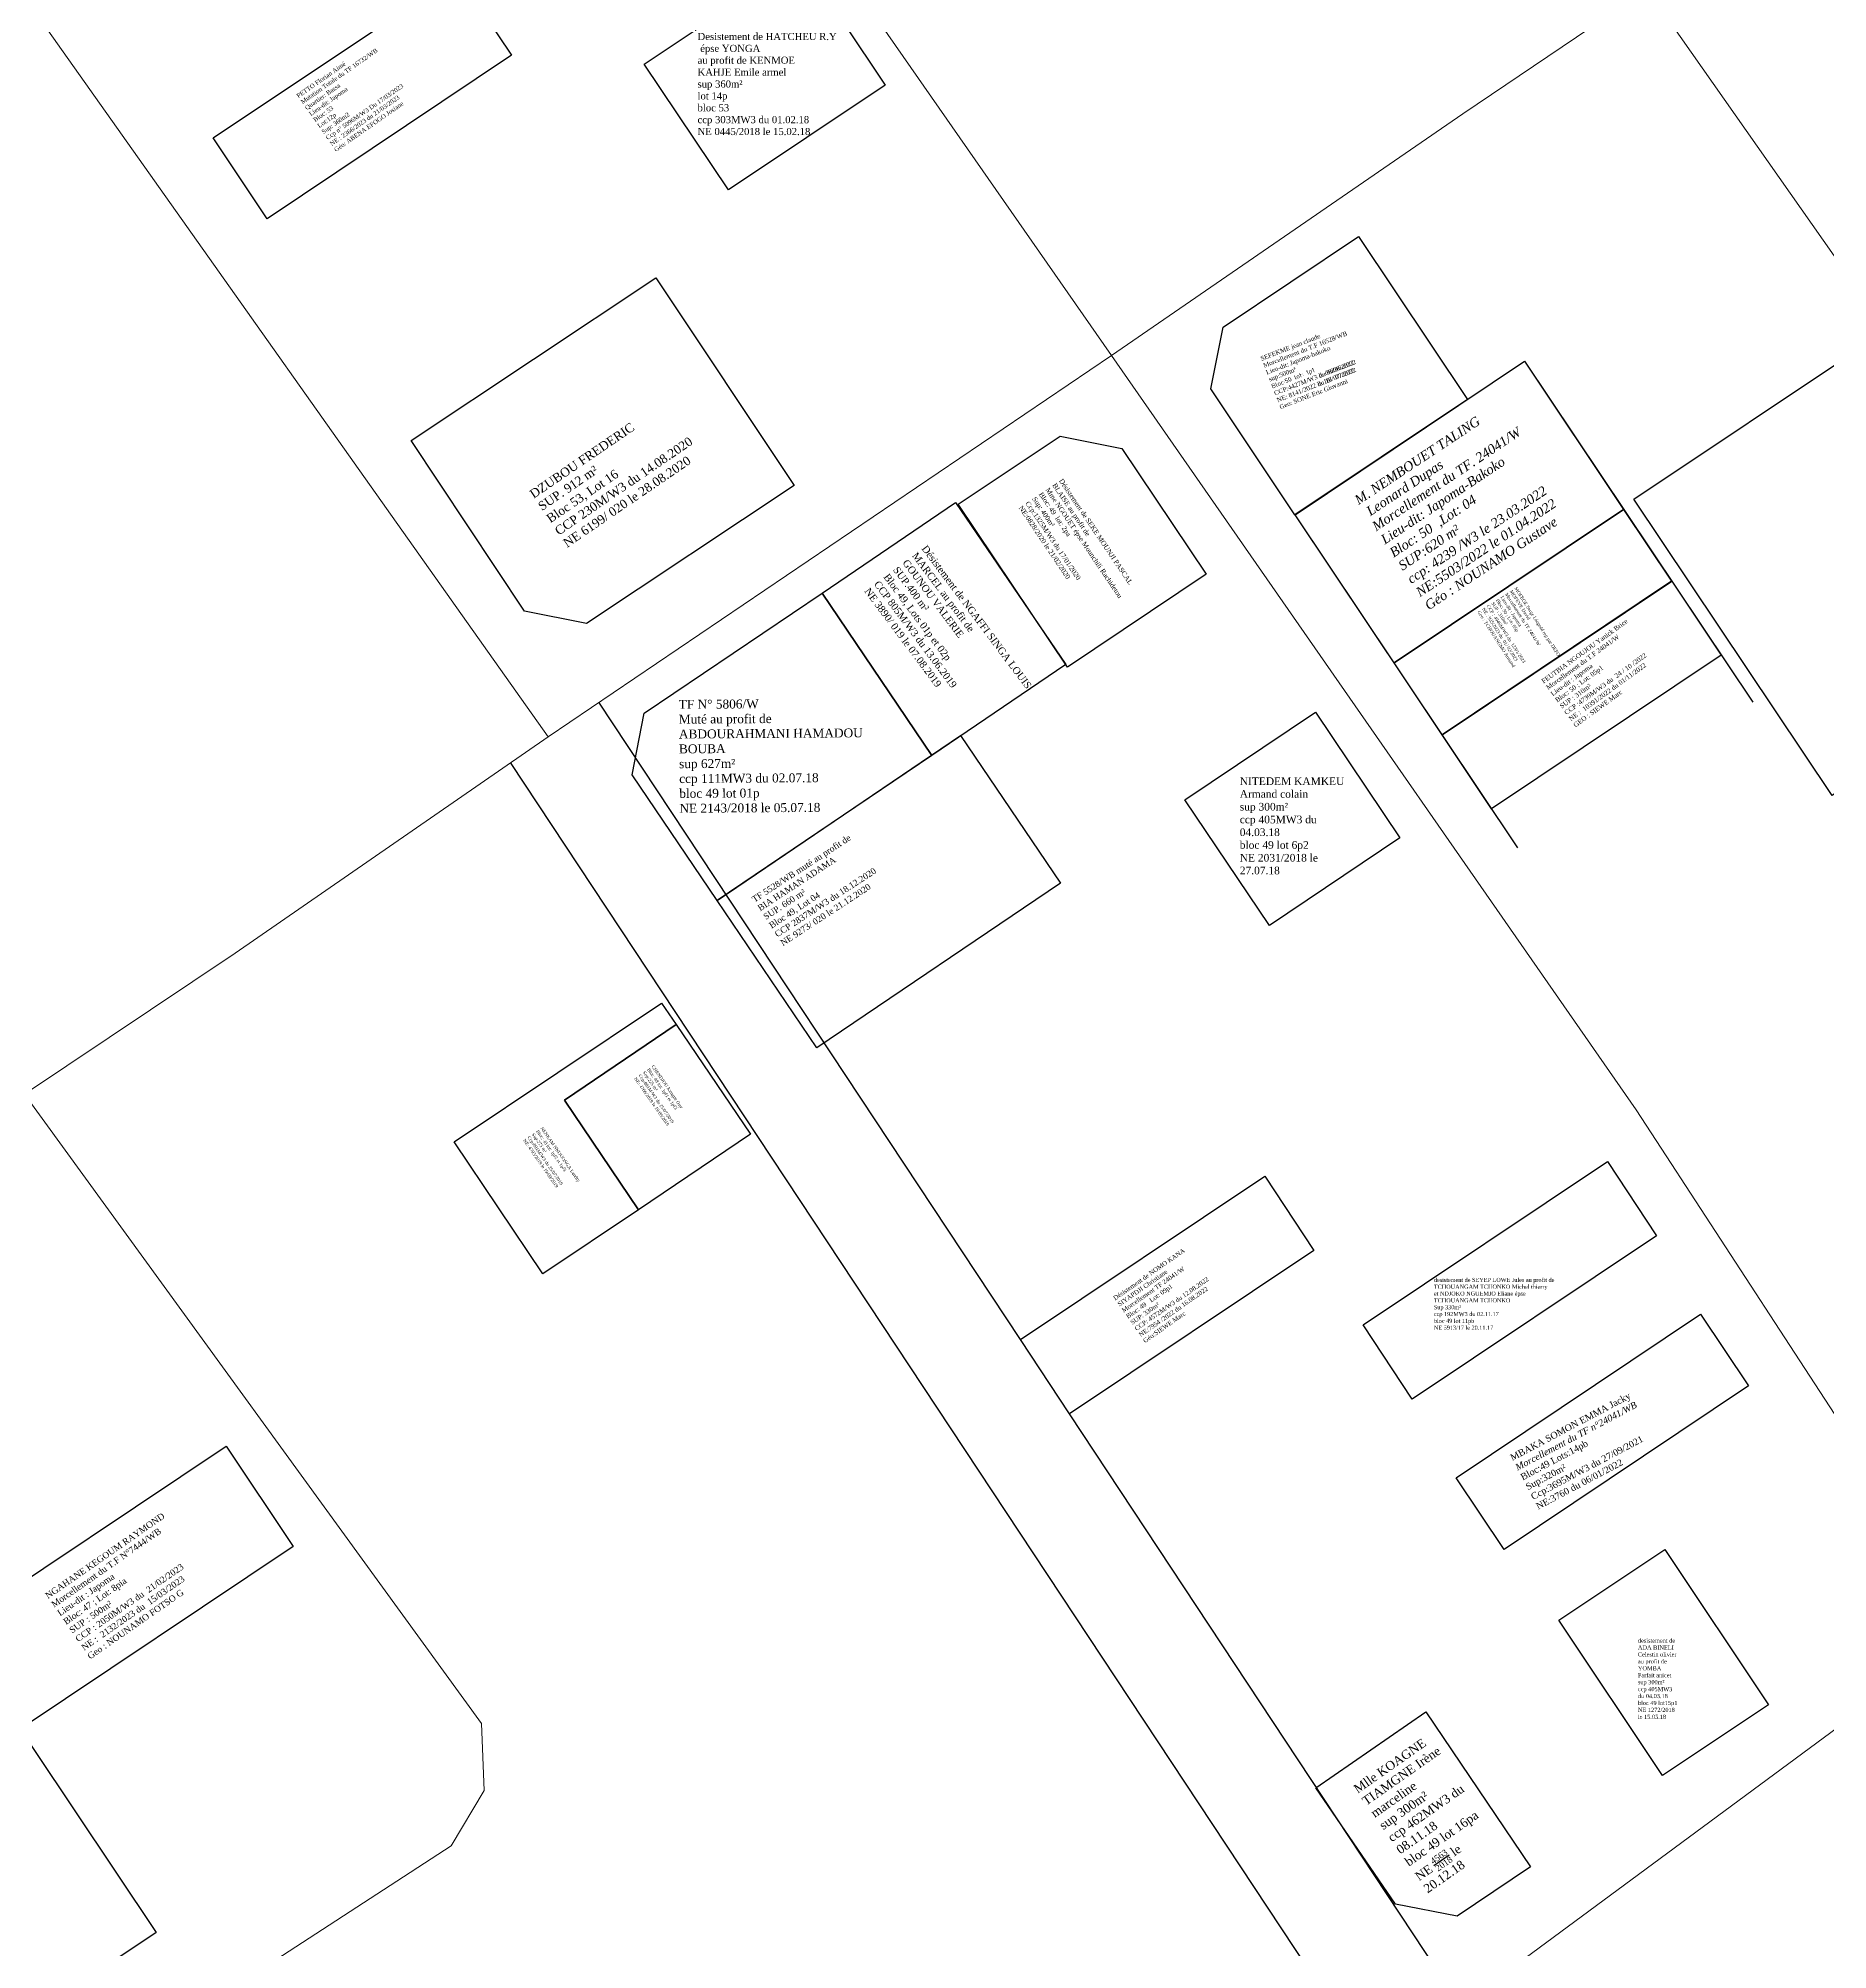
# Model space of a CAD drawing. Header units: millimetres. Extents: x 587399 to 927168, y 438565 to 1444955.
# Drawn here: x 592050.6 to 592251.5, y 443642.5 to 443857.1 of the extents above; entities that cross this region are included whole.
import ezdxf

# ---------------------------------------------------------------- set-up
doc = ezdxf.new("R2010")
doc.units = ezdxf.units.MM
doc.header["$LTSCALE"] = 2
for name, color, linetype in [('end maj 26 02 2021', 7, 'Continuous'), ('MAJ DEC 2021', 234, 'Continuous'), ('MAJ JAN 2022', 1, 'Continuous'), ('MAJ NOV 2021', 7, 'Continuous'), ('Parcelle MAJ', 6, 'Continuous')]:
    doc.layers.add(name, color=color, linetype=linetype)
doc.layers.add('MAJ APRES LE 13.01.2023', color=222, linetype='Continuous', lineweight=30)
doc.layers.add('Roads_others', color=24, linetype='Continuous', lineweight=9)
doc.styles.get("Standard").update_dxf_attribs({"font": 'arial.ttf'})
doc.styles.add('Times 1.0', font='times.ttf', dxfattribs={"width": 0.99, "height": 1})

msp = doc.modelspace()

# ---------------------------------------------------------------- linework, layer by layer
for p, q in [((592191.689, 443803.617), (592217.456, 443820.853)), ((592217.456, 443820.853), (592243.061, 443782.574)), ((592216.705, 443766.219), (592191.689, 443803.617)), ((592228.576, 443804.229), (592202.809, 443786.993))]:
    msp.add_line(p, q)
at = {"lineweight": -3}
for p, q in [((592160.864, 443711.017), (592113.555, 443782.567)), ((592200.49, 443629.329), (592103.646, 443775.796)), ((592210.309, 443636.236), (592166.38, 443702.675))]:
    msp.add_line(p, q, dxfattribs=at)
at = {"flags": 128}
for points in [[(592198.814, 443834.861), (592211.046, 443816.575), (592191.683, 443803.623), (592182.231, 443817.752), (592183.607, 443824.688)], [(592217.456, 443820.853), (592228.576, 443804.229), (592202.809, 443786.993), (592191.689, 443803.617)], [(592228.57, 443804.22), (592233.96, 443796.16), (592208.2, 443778.93), (592202.8, 443786.99)]]:
    msp.add_lwpolyline(points, close=True, dxfattribs=at)
at = {"lineweight": -3, "flags": 128}
msp.add_lwpolyline([(592255.498, 443822.605), (592277.738, 443789.357), (592251.972, 443772.122), (592229.732, 443805.369)], close=True, dxfattribs=at)
at = {"layer": 'end maj 26 02 2021', "color": 150, "flags": 128}
for points in [[(592136.242, 443866.001), (592145.694, 443851.871), (592128.093, 443840.096), (592118.641, 443854.226)], [(592136.242, 443866.001), (592145.694, 443851.871), (592128.093, 443840.096), (592118.641, 443854.226)], [(592193.99, 443781.46), (592203.47, 443767.34), (592188.82, 443757.5), (592179.34, 443771.62)], [(592193.99, 443781.46), (592203.47, 443767.34), (592188.82, 443757.5), (592179.34, 443771.62)], [(592226.754, 443731.03), (592232.269, 443722.689), (592204.84, 443704.341), (592199.325, 443712.682)], [(592226.754, 443731.03), (592232.269, 443722.689), (592204.84, 443704.341), (592199.325, 443712.682)], [(592233.21, 443687.46), (592244.82, 443670), (592232.92, 443662.08), (592221.3, 443679.54)], [(592233.21, 443687.46), (592244.82, 443670), (592232.92, 443662.08), (592221.3, 443679.54)]]:
    msp.add_lwpolyline(points, close=True, dxfattribs=at)
at = {"layer": 'end maj 26 02 2021', "color": 150, "lineweight": -3, "flags": 128}
for points in [[(592119.96, 443830.228), (592135.465, 443806.913), (592112.15, 443791.408), (592105.218, 443792.803), (592092.481, 443811.955)], [(592119.96, 443830.228), (592135.465, 443806.913), (592112.15, 443791.408), (592105.218, 443792.803), (592092.481, 443811.955)], [(592153.594, 443804.999), (592165.959, 443786.803), (592150.908, 443776.59), (592138.605, 443794.82)], [(592153.594, 443804.999), (592165.959, 443786.803), (592150.908, 443776.59), (592138.605, 443794.82)], [(592206.382, 443669.215), (592218.11, 443651.824), (592209.903, 443646.29), (592202.962, 443647.64), (592194.03, 443660.685)], [(592206.382, 443669.215), (592218.11, 443651.824), (592209.903, 443646.29), (592202.962, 443647.64), (592194.03, 443660.685)]]:
    msp.add_lwpolyline(points, close=True, dxfattribs=at)
at = {"layer": 'end maj 26 02 2021', "color": 150}
for points in [[(592165.327, 443812.45), (592172.257, 443811.08), (592181.717, 443796.95), (592166.137, 443786.53), (592153.897, 443804.81)], [(592165.327, 443812.45), (592172.257, 443811.08), (592181.717, 443796.95), (592166.137, 443786.53), (592153.897, 443804.81)], [(592120.597, 443748.808), (592122.236, 443746.385), (592109.694, 443737.905), (592118.016, 443725.597), (592107.253, 443718.397), (592097.324, 443733.24)], [(592120.597, 443748.808), (592122.236, 443746.385), (592109.694, 443737.905), (592118.016, 443725.597), (592107.253, 443718.397), (592097.324, 443733.24)], [(592122.236, 443746.385), (592130.558, 443734.077), (592118.016, 443725.597), (592109.694, 443737.905)], [(592122.236, 443746.385), (592130.558, 443734.077), (592118.016, 443725.597), (592109.694, 443737.905)], [(592043.58, 443630.9), (592020.79, 443664.98), (592041.06, 443678.54), (592063.85, 443644.46)], [(592043.58, 443630.9), (592020.79, 443664.98), (592041.06, 443678.54), (592063.85, 443644.46)]]:
    msp.add_lwpolyline(points, close=True, dxfattribs=at)
at = {"layer": 'end maj 26 02 2021', "color": 3, "flags": 128}
msp.add_lwpolyline([(592138.601, 443794.825), (592150.908, 443776.59), (592126.814, 443760.328), (592117.303, 443774.42), (592118.651, 443781.361)], close=True, dxfattribs=at)
msp.add_lwpolyline([(592138.601, 443794.825), (592150.908, 443776.59), (592126.814, 443760.328), (592117.303, 443774.42), (592118.651, 443781.361)], close=True, dxfattribs=at)
at = {"layer": 'end maj 26 02 2021', "color": 3, "lineweight": -3, "flags": 128}
msp.add_lwpolyline([(592154.14, 443778.831), (592165.354, 443762.27), (592138.029, 443743.768), (592126.815, 443760.329)], close=True, dxfattribs=at)
msp.add_lwpolyline([(592154.14, 443778.831), (592165.354, 443762.27), (592138.029, 443743.768), (592126.815, 443760.329)], close=True, dxfattribs=at)
at = {"layer": 'MAJ APRES LE 13.01.2023', "flags": 128}
msp.add_lwpolyline([(592097.693, 443864.277), (592103.758, 443855.21), (592076.329, 443836.862), (592070.264, 443845.929)], close=True, dxfattribs=at)
at = {"layer": 'MAJ APRES LE 13.01.2023', "lineweight": 30, "flags": 128}
msp.add_lwpolyline([(592228.57, 443804.22), (592233.96, 443796.16), (592208.2, 443778.93), (592202.8, 443786.99)], close=True, dxfattribs=at)
at = {"layer": 'MAJ APRES LE 13.01.2023', "color": 232, "lineweight": 30, "flags": 128}
msp.add_lwpolyline([(592071.725, 443699.047), (592079.259, 443687.78), (592048.594, 443667.273), (592041.06, 443678.54)], close=True, dxfattribs=at)
at = {"layer": 'MAJ DEC 2021', "linetype": 'ByBlock', "lineweight": -3, "ltscale": 0.0014, "flags": 128}
msp.add_lwpolyline([(592237.214, 443713.868), (592242.6, 443705.816), (592215.171, 443687.468), (592209.785, 443695.52)], close=True, dxfattribs=at)
msp.add_lwpolyline([(592237.214, 443713.868), (592242.6, 443705.816), (592215.171, 443687.468), (592209.785, 443695.52)], close=True, dxfattribs=at)
at = {"layer": 'MAJ JAN 2022', "flags": 128}
msp.add_lwpolyline([(592237.214, 443713.868), (592242.6, 443705.816), (592215.171, 443687.468), (592209.785, 443695.52)], close=True, dxfattribs=at)
msp.add_lwpolyline([(592237.214, 443713.868), (592242.6, 443705.816), (592215.171, 443687.468), (592209.785, 443695.52)], close=True, dxfattribs=at)
at = {"layer": 'MAJ NOV 2021', "color": 5, "lineweight": -3, "flags": 128}
msp.add_lwpolyline([(592217.456, 443820.853), (592228.576, 443804.229), (592202.809, 443786.993), (592191.689, 443803.616)], close=True, dxfattribs=at)
msp.add_lwpolyline([(592217.456, 443820.853), (592228.576, 443804.229), (592202.809, 443786.993), (592191.689, 443803.616)], close=True, dxfattribs=at)
at = {"layer": 'Parcelle MAJ', "color": 6, "lineweight": 30}
for p, q in [((592160.864, 443711.017), (592188.294, 443729.365)), ((592193.81, 443721.023), (592166.38, 443702.675)), ((592166.38, 443702.675), (592160.864, 443711.017))]:
    msp.add_line(p, q, dxfattribs=at)
at = {"layer": 'Parcelle MAJ', "lineweight": 30, "flags": 128}
msp.add_lwpolyline([(592198.814, 443834.861), (592211.046, 443816.575), (592191.683, 443803.623), (592182.231, 443817.752), (592183.607, 443824.688)], close=True, dxfattribs=at)
at = {"layer": 'Parcelle MAJ', "color": 6, "lineweight": 30, "flags": 128}
msp.add_lwpolyline([(592233.965, 443796.168), (592239.525, 443787.857), (592213.76, 443770.619), (592208.2, 443778.93)], close=True, dxfattribs=at)
msp.add_lwpolyline([(592188.294, 443729.365), (592193.81, 443721.023), (592166.38, 443702.675), (592160.864, 443711.017), (592188.294, 443729.365)], dxfattribs=at)
at = {"layer": 'Roads_others'}
for p, q in [((591996.922, 443935.504), (592107.853, 443778.706)), ((592100.371, 443667.93), (592049.077, 443738.562))]:
    msp.add_line(p, q, dxfattribs=at)
for points in [[(592118.186, 444010.91), (592130.703, 444005.008), (592135.47, 444000.868), (592157.838, 443969.241), (592165.73, 443959.642), (592175.341, 443951.958), (592185.698, 443941.842), (592194.124, 443930.531), (592199.863, 443920.477), (592216.128, 443885.748), (592222.689, 443874.811), (592231.228, 443862.626), (592252.218, 443832.689), (592269.063, 443807.048), (592275.321, 443799.438), (592289.523, 443785.037), (592309.61, 443758.504), (592334.219, 443718.157), (592373.58, 443657.407), (592384.185, 443644.351), (592448.137, 443550.263), (592477.35, 443512.43), (592482.271, 443509.484)], [(592053.461, 443969.875), (592059.869, 443967.958), (592063.811, 443966.415), (592068.066, 443963.313), (592091.985, 443935.081), (592171.088, 443821.519)], [(591921.049, 443655.765), (591927.683, 443660.061), (591936.16, 443664.945), (591948.953, 443671.922), (591967.402, 443684.875), (591982.235, 443694.629), (592049.077, 443738.562), (592072.741, 443754.416), (592107.853, 443778.706), (592171.088, 443821.519), (592210.515, 443848.621), (592231.228, 443862.626)], [(592267.85, 443678.746), (592229.979, 443736.833), (592171.088, 443821.519)], [(592334.219, 443718.157), (592267.85, 443678.746), (592205.517, 443632.695), (592113.725, 443571.226), (592055.55, 443529.822), (592048.627, 443525.161), (591999.599, 443495.684), (591984.579, 443484.283), (591965.988, 443469.03)], [(591918.014, 443539.047), (591991.471, 443585.595), (592096.966, 443654.175), (592100.679, 443660.391), (592100.371, 443667.93)]]:
    msp.add_lwpolyline(points, dxfattribs=at)

# ---------------------------------------------------------------- texts
at = {"char_height": 0.5, "attachment_point": 1}
for s, insert, width, rotation in [('\\A1;{\\fTimes New Roman|b0|i0|c0|p18;SEFEKME jean claude \\P\\C1;Morcellement du T.F 16528/WB\\P\\C256;Lieu-dit: Japoma-bakoko\\Psup:500m\\fISOCPEUR|b0|i0|c0|p34;²\\PBloc:50 lot: 1p1 \\fTimes New Roman|b0|i0|c0|p18;\\PCCP:4427M/W3 le 06/06/2022\\PNE: 8141/2022 du 18/ 07/2022\\P\\C1;Geo: SONE Eric Giovanni}', (592187.755, 443821.363), 30, 21.3805), ('\\A1;{\\fTimes New Roman|b0|i0|c0|p18;SEFEKME jean claude \\P\\C1;Morcellement du T.F 16528/WB\\P\\C256;Lieu-dit: Japoma-bakoko\\Psup:500m\\fISOCPEUR|b0|i0|c0|p34;²\\PBloc:50 lot: 1p1 \\fTimes New Roman|b0|i0|c0|p18;\\PCCP:4427M/W3 du 06/06/2022\\PNE: 8141/2022 le 18/ 07/2022\\P\\C1;Geo: SONE Eric Giovanni}', (592187.755, 443821.363), 30, 21.3805), ('{\\fTimes New Roman|b0|i0|c0|p18;\\C1;Désistement de NOMO KANA \\P\\C256;SIYAPDJI Christiane\\P\\C1;Morcellement TF 24041/W\\C256;\\PBloc: 49   Lot: 09p1\\PSUP: 330m²\\PCCP: 4572M/W3 du 12.08.2022\\PNE:7954 /2022 du 16.08.2022\\P\\C1;Géo:SIEWE Marc}', (592171.227, 443715.813), 24.02278, 34.9287)]:
    msp.add_mtext(s, dxfattribs=dict(at, insert=insert, width=width, rotation=rotation))
at = {"color": 3, "insert": (592219.287, 443785.074), "char_height": 1.01971, "width": 76.25228, "attachment_point": 1, "rotation": 36.00312}
msp.add_mtext('{\\fTimes New Roman|b0|i0|c0|p18;\\H0.5109x;FEUTBIA NGOUJOU Yanick Brice\\P\\C1;Morcellement du T.F 24041/W\\P\\C256;Lieu-dit : Japoma\\PBloc: 50 ; Lot: 05p1\\PSUP : 310m²\\PCCP :4739M/W3 du  24 / 10 /2022\\PNE :  10391/2022 du 01/11/2022\\P\\H0.9999x;GEO : SIEWE Marc}', dxfattribs=at)
at = {"layer": 'end maj 26 02 2021', "color": 150, "linetype": 'ByBlock', "lineweight": -3, "ltscale": 0.0014, "attachment_point": 1, "style": 'Times 1.0'}
for s, insert, char_height, width in [('{\\fTimes New Roman|b0|i0|c186|p18;Desistement de HATCHEU R.Y}\\P{\\fTimes New Roman|b0|i0|c186|p18; épse YONGA\\Pau profit de KENMOE}\\P{\\fTimes New Roman|b0|i0|c186|p18;KAHJE Emile armel\\Psup 360m²\\Plot 14p\\Pbloc 53\\Pccp 303MW3 du 01.02.18\\PNE 0445/2018 le 15.02.18}', (592124.631, 443857.719), 0.8, 33.84706), ('{\\fTimes New Roman|b0|i0|c186|p18;Desistement de HATCHEU R.Y}\\P{\\fTimes New Roman|b0|i0|c186|p18; épse YONGA\\Pau profit de KENMOE}\\P{\\fTimes New Roman|b0|i0|c186|p18;KAHJE Emile armel\\Psup 360m²\\Plot 14p\\Pbloc 53\\Pccp 303MW3 du 01.02.18\\PNE 0445/2018 le 15.02.18}', (592124.631, 443857.719), 0.8, 33.84706), ('NITEDEM KAMKEU Armand colain \\Psup 300m²\\Pccp 405MW3 du 04.03.18\\Pbloc 49 lot 6p2\\PNE 2031/2018 le 27.07.18', (592185.487, 443774.142), 0.85913, 11.84868), ('NITEDEM KAMKEU Armand colain \\Psup 300m²\\Pccp 405MW3 du 04.03.18\\Pbloc 49 lot 6p2\\PNE 2031/2018 le 27.07.18', (592185.487, 443774.142), 0.85913, 11.84868), ('desistement de SEYEP LOWE Jules au profit de\\PTCHOUANGAM TCHONKO Michel thierry et NDJOKO NGUEMJO Eliane épse TCHOUANGAM TCHONKO\\PSup 330m²\\Pccp 192MW3 du 02.11.17\\Pbloc 49 lot 11pb\\PNE 5913/17 le 20.11.17', (592207.274, 443717.952), 0.45956, 13.04622), ('desistement de SEYEP LOWE Jules au profit de\\PTCHOUANGAM TCHONKO Michel thierry et NDJOKO NGUEMJO Eliane épse TCHOUANGAM TCHONKO\\PSup 330m²\\Pccp 192MW3 du 02.11.17\\Pbloc 49 lot 11pb\\PNE 5913/17 le 20.11.17', (592207.274, 443717.952), 0.45956, 13.04622), ('desistement de ADA BINELI Celestin olivier\\Pau profit de YOMBA Parfait anicet\\Psup 300m²\\Pccp 405MW3 du 04.03.18\\Pbloc 49 lot15p1\\PNE 1272/2018 le 15.05.18 ', (592230.177, 443677.465), 0.46681, 4.44218), ('desistement de ADA BINELI Celestin olivier\\Pau profit de YOMBA Parfait anicet\\Psup 300m²\\Pccp 405MW3 du 04.03.18\\Pbloc 49 lot15p1\\PNE 1272/2018 le 15.05.18 ', (592230.177, 443677.465), 0.46681, 4.44218)]:
    msp.add_mtext(s, dxfattribs=dict(at, insert=insert, char_height=char_height, width=width))
for s, insert, char_height, width, rotation in [('{\\C256;DZUBOU FREDERIC \\PSUP. 912 m²\\PBloc 53, Lot 16\\PCCP 230M/W3 du 14.08.2020\\PNE 6199/ 020 le 28.08.2020}', (592105.666, 443806.236), 1, 53.29085, 34.32459), ('{\\C256;DZUBOU FREDERIC \\PSUP. 912 m²\\PBloc 53, Lot 16\\PCCP 230M/W3 du 14.08.2020\\PNE 6199/ 020 le 28.08.2020}', (592105.666, 443806.236), 1, 53.29085, 34.32459), ('{\\fTimes New Roman|b0|i1|c0|p18;\\C256;\\PM. NEMBOUET TALING\\P Leonard Dupas\\P\\C1;Morcellement du TF. 24041/W\\P\\C256;Lieu-dit: Japoma-Bakoko\\PBloc: 50  ,Lot: 04\\P\\fTimes New Roman|b0|i1|c186|p18;SUP\\fTimes New Roman|b0|i1|c0|p18;:620 m²\\Pccp: 4239 /W3 le 23.03.2022\\PNE:5503/2022 le 01.04.2022\\P\\C1;Géo : NOUNAMO Gustave}', (592197.259, 443807.084), 1.06573, 55.1117, 33.60143), ('{\\fTimes New Roman|b0|i1|c0|p18;\\C256;\\PM. NEMBOUET TALING\\P Leonard Dupas\\P\\C1;Morcellement du TF. 24041/W\\P\\C256;Lieu-dit: Japoma-Bakoko\\PBloc: 50  ,Lot: 04\\P\\fTimes New Roman|b0|i1|c186|p18;SUP\\fTimes New Roman|b0|i1|c0|p18;:620 m²\\Pccp: 4239 /W3 le 23.03.2022\\PNE:5503/2022 le 01.04.2022\\P\\C1;Géo : NOUNAMO Gustave}', (592197.259, 443807.084), 1.06573, 55.1117, 33.60143), ('{\\fTimes New Roman|b0|i0|c186|p18;\\C1;Désistement de \\fTimes New Roman|b0|i0|c0|p18;NGAFFI SINGA LOUIS \\PMARCEL \\fTimes New Roman|b0|i0|c186|p18;au profit de\\C256;\\P\\fTimes New Roman|b0|i0|c0|p18;GOUNOU VALERIE\\P\\fTimes New Roman|b0|i0|c186|p18;SUP.\\fTimes New Roman|b0|i0|c0|p18;400\\fTimes New Roman|b0|i0|c186|p18; m²\\PBloc \\fTimes New Roman|b0|i0|c0|p18;49, Lots 01p et 02p\\P\\fTimes New Roman|b0|i0|c186|p18;CCP 805M/W3 du 13.06.2019\\PNE 38\\fTimes New Roman|b0|i0|c0|p18;90/ 019 le 07.08.2019}', (592150.372, 443800.298), 0.8, 47.67234, 306.75413), ('{\\fTimes New Roman|b0|i0|c186|p18;\\C1;Désistement de \\fTimes New Roman|b0|i0|c0|p18;NGAFFI SINGA LOUIS \\PMARCEL \\fTimes New Roman|b0|i0|c186|p18;au profit de\\C256;\\P\\fTimes New Roman|b0|i0|c0|p18;GOUNOU VALERIE\\P\\fTimes New Roman|b0|i0|c186|p18;SUP.\\fTimes New Roman|b0|i0|c0|p18;400\\fTimes New Roman|b0|i0|c186|p18; m²\\PBloc \\fTimes New Roman|b0|i0|c0|p18;49, Lots 01p et 02p\\P\\fTimes New Roman|b0|i0|c186|p18;CCP 805M/W3 du 13.06.2019\\PNE 38\\fTimes New Roman|b0|i0|c0|p18;90/ 019 le 07.08.2019}', (592150.372, 443800.298), 0.8, 47.67234, 306.75413), ('{\\C1;TF 5528/WB muté au profit de\\P\\C256;BIA HAMAN ADAMA\\PSUP. 660 m²\\PBloc 49, Lot 04\\PCCP 2837M/W3 du 18.12.2020\\PNE 9273/ 020 le 21.12.2020}', (592130.646, 443760.661), 0.7, 26.49513, 33.14687), ('{\\C1;TF 5528/WB muté au profit de\\P\\C256;BIA HAMAN ADAMA\\PSUP. 660 m²\\PBloc 49, Lot 04\\PCCP 2837M/W3 du 18.12.2020\\PNE 9273/ 020 le 21.12.2020}', (592130.646, 443760.661), 0.7, 26.49513, 33.14687), ('\\A1;Mlle KOAGNE TIAMGNE Irène marceline\\Psup 300m²\\Pccp 462MW3 du 08.11.18\\Pbloc 49 lot 16pa\\PNE {\\H0.7x;\\S4563/2018;} le 20.12.18', (592198.148, 443660.856), 1, 10.54686, 35.01609), ('\\A1;Mlle KOAGNE TIAMGNE Irène marceline\\Psup 300m²\\Pccp 462MW3 du 08.11.18\\Pbloc 49 lot 16pa\\PNE {\\H0.7x;\\S4563/2018;} le 20.12.18', (592198.148, 443660.856), 1, 10.54686, 35.01609)]:
    msp.add_mtext(s, dxfattribs=dict(at, insert=insert, char_height=char_height, width=width, rotation=rotation))
at = {"layer": 'end maj 26 02 2021', "attachment_point": 1}
for s, width, heights, insert, char_height, rotation in [('{\\fTimes New Roman|b0|i0|c0|p18;\\C1;Désistement de SEKE MOUNJI PASCAL\\PBLAISE au profit de\\C256;\\PMme NGOUET épse Mounchili Rachidetou\\PBloc: 49  lot: 2pa\\PSup: 400m²\\PCcp:1325M/W3 du 17/01/2020\\PNE:0828/2020 le 21/02/2020}', 66.48389, [20.108], (592165.619, 443807.749), 0.54501, 303.95633), ('{\\fTimes New Roman|b0|i0|c0|p18;\\C1;Désistement de SEKE MOUNJI PASCAL\\PBLAISE au profit de\\C256;\\PMme NGOUET épse Mounchili Rachidetou\\PBloc: 49  lot: 2pa\\PSup: 400m²\\PCcp:1325M/W3 du 17/01/2020\\PNE:0828/2020 le 21/02/2020}', 66.48389, [20.108], (592165.619, 443807.749), 0.54501, 303.95633), ('{\\fTimes New Roman|b0|i0|c0|p18;CHENDJOU Kengne Guy\\PBloc: 48 lot: 1pf1 et 1pf3\\PSup:225 m²\\PCcp:891M/W3 du 25/07/2019\\PNE: 4766/2019 le 19/09/2019}', 139.38093, [32.308], (592119.731, 443741.88), 0.35694, 304.86988), ('{\\fTimes New Roman|b0|i0|c0|p18;CHENDJOU Kengne Guy\\PBloc: 48 lot: 1pf1 et 1pf3\\PSup:225 m²\\PCcp:891M/W3 du 25/07/2019\\PNE: 4766/2019 le 19/09/2019}', 139.38093, [32.308], (592119.731, 443741.88), 0.35694, 304.86988), ('{\\fTimes New Roman|b0|i0|c0|p18;NENKAM NKOUONGA Landry\\PBloc: 48 lot: 1pf2 et 1pf3\\PSup:275 m²\\PCcp:891M/W3 du 25/07/2019\\PNE: 4793/2019 le 19/09/2019}', 139.38093, [32.308], (592107.27, 443734.943), 0.35694, 304.86988), ('{\\fTimes New Roman|b0|i0|c0|p18;NENKAM NKOUONGA Landry\\PBloc: 48 lot: 1pf2 et 1pf3\\PSup:275 m²\\PCcp:891M/W3 du 25/07/2019\\PNE: 4793/2019 le 19/09/2019}', 139.38093, [32.308], (592107.27, 443734.943), 0.35694, 304.86988)]:
    msp.add_mtext_dynamic_manual_height_columns(s, width=width, gutter_width=12.5, heights=heights, dxfattribs=dict(at, insert=insert, char_height=char_height, rotation=rotation))
at = {"layer": 'end maj 26 02 2021', "color": 1, "linetype": 'ByBlock', "lineweight": -3, "ltscale": 0.0014, "insert": (592122.507, 443782.835), "char_height": 1, "width": 22.7857, "attachment_point": 1, "rotation": 0.39204, "style": 'Times 1.0'}
msp.add_mtext('{\\fTimes New Roman|b0|i0|c186|p18;TF N° 5806/W\\PMuté au profit de ABDOURAHMANI HAMADOU BOUBA\\Psup 627m²\\Pccp 111MW3 du 02.07.18\\Pbloc 49 lot 01p\\PNE 2143/2018 le 05.07.18}', dxfattribs=at)
msp.add_mtext('{\\fTimes New Roman|b0|i0|c186|p18;TF N° 5806/W\\PMuté au profit de ABDOURAHMANI HAMADOU BOUBA\\Psup 627m²\\Pccp 111MW3 du 02.07.18\\Pbloc 49 lot 01p\\PNE 2143/2018 le 05.07.18}', dxfattribs=at)
at = {"layer": 'MAJ APRES LE 13.01.2023', "insert": (592079.551, 443850.79), "char_height": 0.49131, "width": 47.27249, "attachment_point": 1, "rotation": 34.90515}
msp.add_mtext('{\\fTimes New Roman|b0|i0|c0|p18;PETTO Florian Aimé\\P\\C1;Mutation Totale du TF 16732/WB\\P\\C256;Quartier: Bassa\\PLieu-dit: Japoma\\PBloc: 53\\PLot:12p\\PSup: 360m2\\PCcp n° 5096M/W3 Du 17/03/2023\\PNE : 2366/2023 du 21/03/2023\\PGéo: ABENA EFOGO Josiane}', dxfattribs=at)
at = {"layer": 'MAJ APRES LE 13.01.2023', "lineweight": 30, "insert": (592216.593, 443795.556), "char_height": 0.36868, "width": 10.34156, "attachment_point": 1, "rotation": 302.52957}
msp.add_mtext('{\\fTimes New Roman|b0|i0|c0|p18;MOFEGE Serge Léopold rep par DEFO MOFEVE David        \\P\\C1;Morcellement du TF 24041/W     \\P\\C256;Lieu-dit : Japoma\\PBloc: 50 ; Lot: 05p\\PSUP : 310m²\\PCCP : 4946M/W3 du  12/01/2023\\PNE : 935/2023 du  01/ 02/2023\\P\\C1;Geo : TCHOUANGMO Armand}', dxfattribs=at)
at = {"layer": 'MAJ APRES LE 13.01.2023', "color": 232, "lineweight": 30, "insert": (592051.327, 443682.466), "char_height": 0.70837, "width": 17.59783, "attachment_point": 1, "rotation": 34.8508}
msp.add_mtext('{\\fTimes New Roman|b0|i0|c0|p18;NGAHANE KEGOUM RAYMOND   \\P\\C1;Morcellement du T.F N°7444/WB    \\P\\C256;Lieu-dit : Japoma \\PBloc: 47 ; Lot: 8pia\\PSUP : 500m²\\PCCP : 2050M/W3 du  21/02/2023\\PNE :  2132/2023 du  15/03/2023\\P\\C1;Geo : NOUNAMO FOTSO G}', dxfattribs=at)
at = {"layer": 'MAJ JAN 2022', "insert": (592215.736, 443698.044), "char_height": 0.7433, "width": 19.63168, "attachment_point": 1, "rotation": 27.96616}
msp.add_mtext('{\\fTimes New Roman|b0|i0|c0|p18;MBAKA SOMON EMMA Jacky\\P\\fTimes New Roman|b0|i1|c0|p18;\\C1;Morcellement du TF n°24041/WB\\P\\fTimes New Roman|b0|i0|c0|p18;\\C256;Bloc:49 Lots:14pb\\PSup:320m²\\PCcp:3695M/W3 du 27/09/2021\\PNE:3760 du 06/01/2022}', dxfattribs=at)
msp.add_mtext('{\\fTimes New Roman|b0|i0|c0|p18;MBAKA SOMON EMMA Jacky\\P\\fTimes New Roman|b0|i1|c0|p18;\\C1;Morcellement du TF n°24041/WB\\P\\fTimes New Roman|b0|i0|c0|p18;\\C256;Bloc:49 Lots:14pb\\PSup:320m²\\PCcp:3695M/W3 du 27/09/2021\\PNE:3760 du 06/01/2022}', dxfattribs=at)

doc.saveas('drawing.dxf')
